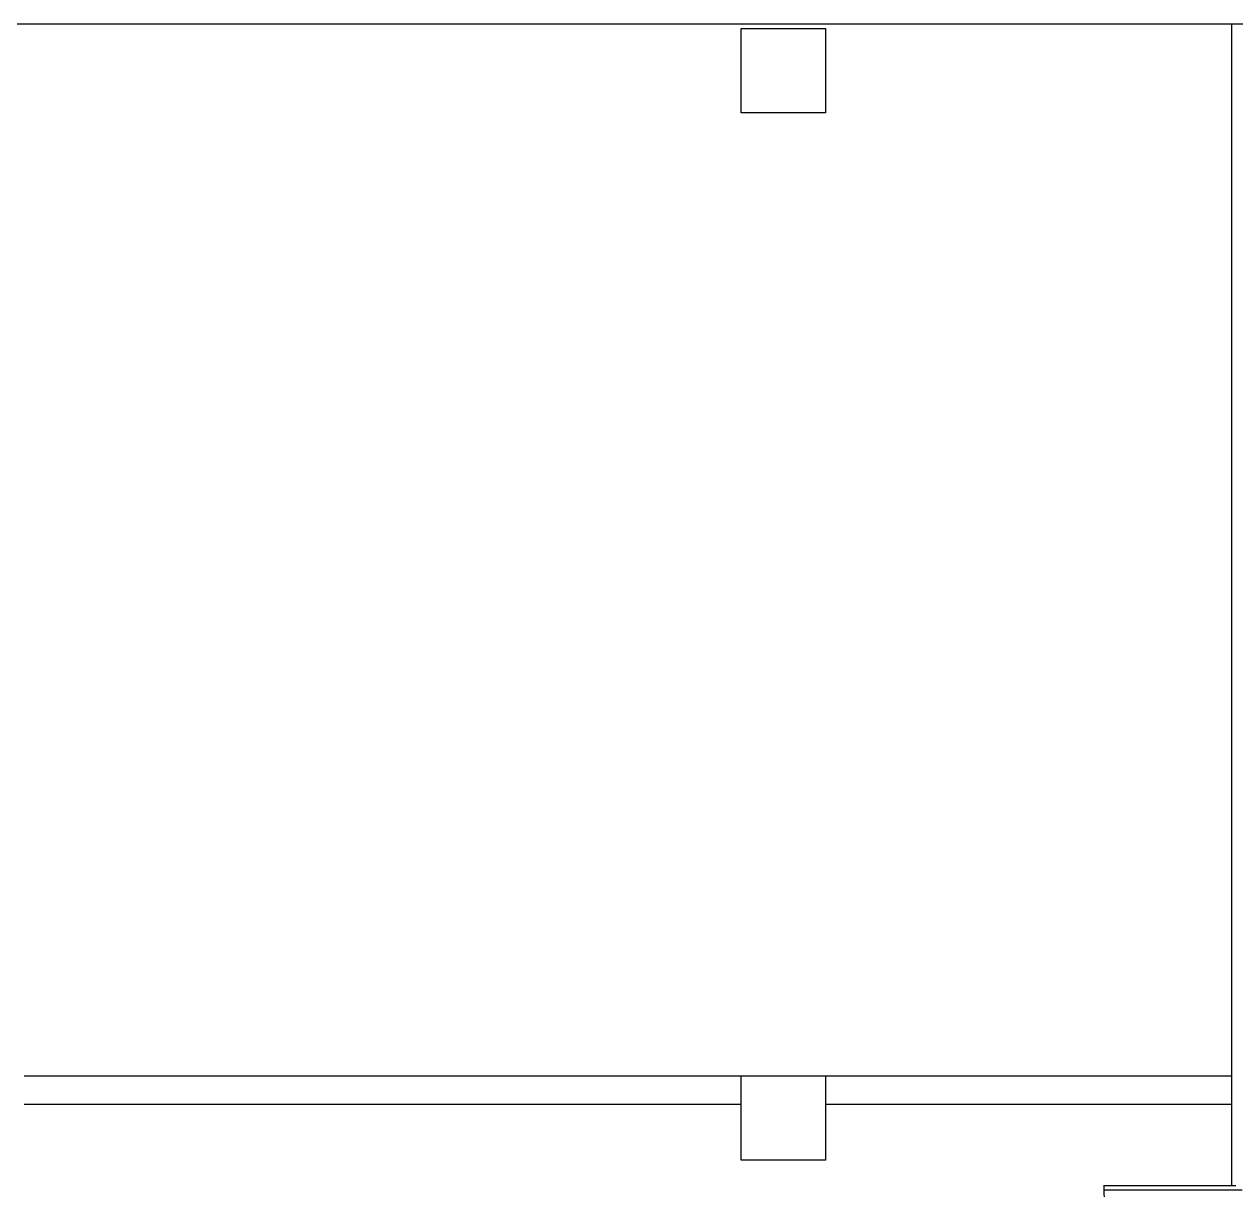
# Model space of a CAD drawing. Header units: millimetres. Extents: x 592430 to 684586, y -483905 to -416366.
# Drawn here: x 616033 to 624653, y -435768 to -427479 of the extents above; entities that cross this region are included whole.
import ezdxf

# ---------------------------------------------------------------- set-up
doc = ezdxf.new("R2010")
doc.units = ezdxf.units.MM
doc.header["$LTSCALE"] = 500
for name, color, linetype in [('ARCH', 9, 'Continuous'), ('arch-col', 9, 'Continuous'), ('동물실', 9, 'Continuous'), ('방화석고', 9, 'Continuous')]:
    doc.layers.add(name, color=color, linetype=linetype)

msp = doc.modelspace()

# ---------------------------------------------------------------- linework, layer by layer
at = {"layer": 'ARCH'}
msp.add_line((624832.8, -427478.6), (611382.8, -427478.6), dxfattribs=at)
msp.add_line((624832.8, -427478.6), (611382.8, -427478.6), dxfattribs=at)
at = {"layer": 'ARCH', "color": 9}
msp.add_line((624832.8, -427478.6), (611382.8, -427478.6), dxfattribs=at)
at = {"layer": 'arch-col', "color": 9}
for p, q in [((621132.8, -427508.5), (621732.8, -427508.5)), ((621132.8, -428108.5), (621132.8, -427508.5)), ((621132.8, -427508.5), (621732.8, -427508.5)), ((621132.8, -428108.5), (621132.8, -427508.5)), ((621732.8, -427508.5), (621732.8, -428108.5)), ((621732.8, -427508.5), (621732.8, -428108.5)), ((621732.8, -428108.5), (621132.8, -428108.5)), ((621732.8, -428108.5), (621132.8, -428108.5)), ((616032.8, -434958.5), (621132.8, -434958.5)), ((621132.8, -434958.5), (621732.8, -434958.5)), ((621132.8, -435558.5), (621132.8, -434958.5)), ((621132.8, -434958.5), (621732.8, -434958.5)), ((621132.8, -435558.5), (621132.8, -434958.5)), ((621732.8, -434958.5), (621732.8, -435558.5)), ((621732.8, -434958.5), (621732.8, -435558.5)), ((621732.8, -434958.5), (624622.8, -434958.5)), ((616032.8, -435158.5), (621132.8, -435158.5)), ((621732.8, -435158.5), (624622.8, -435158.5)), ((621732.8, -435558.5), (621132.8, -435558.5)), ((621732.8, -435558.5), (621132.8, -435558.5))]:
    msp.add_line(p, q, dxfattribs=at)
at = {"layer": '동물실', "color": 9}
for p, q in [((623712.8, -435738.5), (624652.8, -435738.5)), ((623712.8, -435768.4), (624697.8, -435768.4))]:
    msp.add_line(p, q, dxfattribs=at)
msp.add_arc((624632.8, -435758.6), 920.1, 178.74493, 271.24482, dxfattribs=at)
at = {"layer": '방화석고', "color": 9}
msp.add_line((624622.8, -427478.6), (624622.8, -435738.5), dxfattribs=at)

doc.saveas('drawing.dxf')
